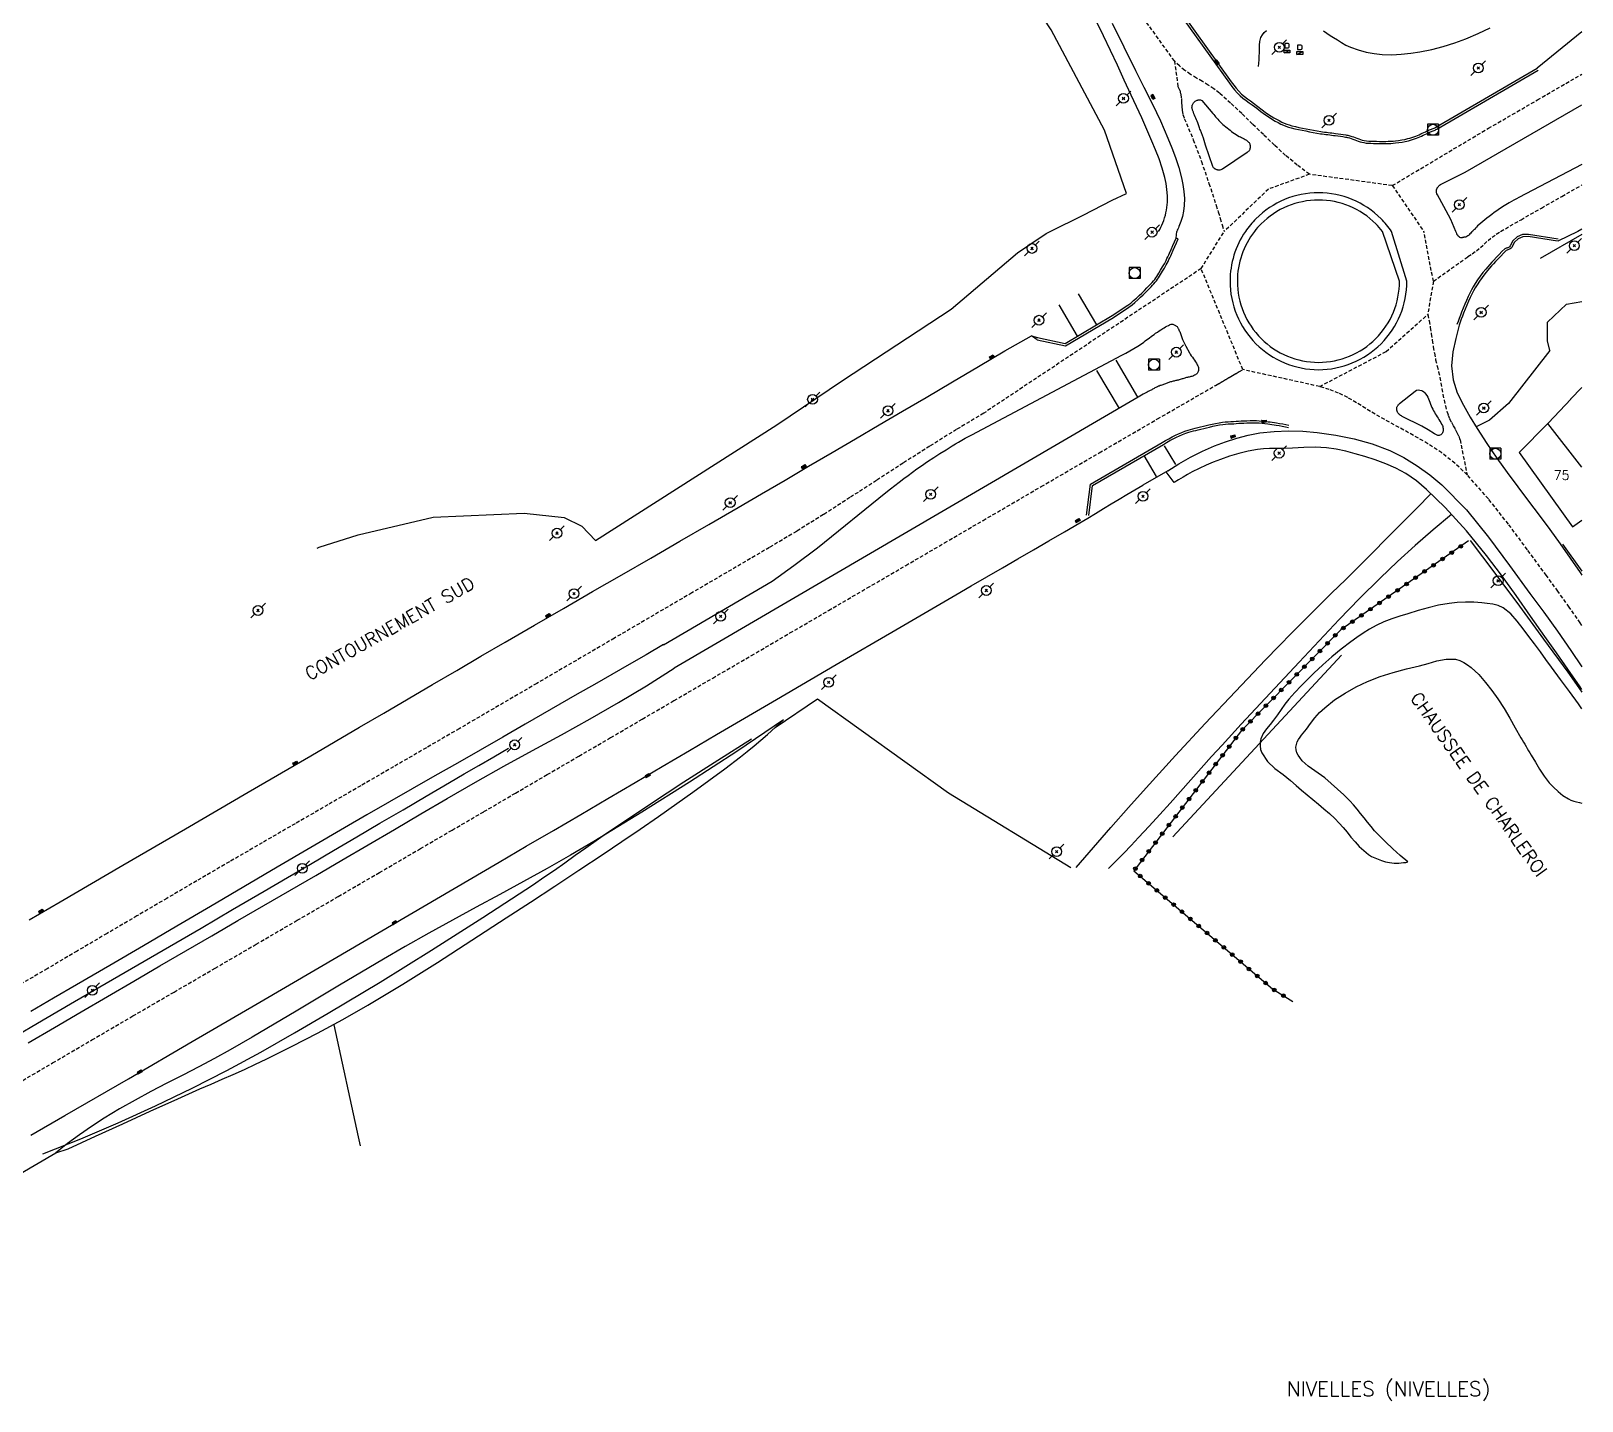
# Model space of a CAD drawing. Header units: millimetres. Extents: x 147000 to 148000, y 141000 to 142001.
# Drawn here: x 147788.3 to 148000, y 141011.4 to 141198.3 of the extents above; entities that cross this region are included whole.
import ezdxf
from ezdxf.enums import TextEntityAlignment as Align

# ---------------------------------------------------------------- set-up
doc = ezdxf.new("R2010")
doc.units = ezdxf.units.MM
doc.linetypes.add('DASHED', pattern=[0.75, 0.5, -0.25])
doc.layers.get('0').update_dxf_attribs({"linetype": 'CONTINUOUS'})
for name, color, linetype in [('W0001', 6, 'DASHED'), ('W0004', 5, 'CONTINUOUS'), ('W0008', 7, 'CONTINUOUS'), ('W0010', 4, 'CONTINUOUS'), ('W0014', 7, 'CONTINUOUS'), ('W0017', 7, 'CONTINUOUS'), ('W0020', 2, 'CONTINUOUS'), ('W0051', 7, 'CONTINUOUS'), ('W0071', 7, 'CONTINUOUS'), ('W0101', 7, 'CONTINUOUS'), ('W0104', 1, 'CONTINUOUS'), ('W0211', 2, 'CONTINUOUS'), ('W0214', 2, 'CONTINUOUS'), ('W0300', 7, 'CONTINUOUS'), ('W0323', 7, 'CONTINUOUS'), ('W0330', 7, 'CONTINUOUS'), ('W0401', 7, 'CONTINUOUS'), ('W0420', 7, 'CONTINUOUS'), ('W0438', 7, 'CONTINUOUS'), ('W0473', 7, 'CONTINUOUS'), ('W0980', 7, 'CONTINUOUS'), ('W0989', 7, 'CONTINUOUS'), ('W0991', 7, 'CONTINUOUS')]:
    doc.layers.add(name, color=color, linetype=linetype)
doc.styles.get("Standard").update_dxf_attribs({"font": 'romans.shx', "width": 0.85})

# ---------------------------------------------------------------- blocks, each defined once
blk = doc.blocks.new('T401')
for p, q in [((-0.3, 0.3), (0, 0.3)), ((-0.3, -0.25), (-0.3, 0.3)), ((-0.3, 0.15), (0, 0.15)), ((-0.3, 0), (0, 0)), ((0, 0.3), (0, -0.25)), ((-0.3, -0.15), (0, -0.15)), ((-0.3, -0.25), (-0.3, -0.3)), ((-0.3, -0.3), (0, -0.3)), ((0, -0.3), (0, -0.25))]:
    blk.add_line(p, q)
blk = doc.blocks.new('T473')
for p, q in [((-0.166667, 0.166667), (0.166667, -0.166667)), ((-0.166667, -0.166667), (0.166667, 0.166667)), ((0.500001, 0.500001), (1.000002, 1.000002)), ((-1.000002, -1.000002), (-0.500001, -0.500001))]:
    blk.add_line(p, q)
blk.add_ellipse((0, 0), major_axis=(0.471405, 0.471405), ratio=1, start_param=5.4977871438, end_param=11.780972451)
blk = doc.blocks.new('T420')
for p, q in [((0.75, 0.75), (-0.75, 0.75)), ((-0.75, 0.75), (-0.75, -0.75)), ((0.75, 0.75), (0.75, -0.75)), ((0.75, -0.75), (-0.75, -0.75))]:
    blk.add_line(p, q)
blk.add_ellipse((0, 0), major_axis=(-0.53, 0.53), ratio=1, start_param=3.926991, end_param=10.210176)
blk = doc.blocks.new('T438')
for p, q in [((-0.4, 0.2), (0.4, 0.2)), ((-0.4, -0.2), (-0.4, 0.2)), ((0.15, 1.1), (-0.3, 1.1)), ((-0.3, 1.1), (-0.3, 0.5)), ((-0.3, 0.5), (0.15, 0.5)), ((0.3, 0.65), (0.3, 0.95)), ((0.4, 0.2), (0.4, -0.2))]:
    blk.add_line(p, q)
at = {"flags": 128}
for points in [[(-0.4, -0.2), (0.4, 0.2)], [(0.4, -0.2), (-0.4, -0.2)]]:
    blk.add_lwpolyline(points, dxfattribs=at)
for centre, major_axis, start_param, end_param in [((0.15, 0.95), (0.106, -0.106), 0.785398, 2.356194), ((0.15, 0.65), (0.106, 0.106), 3.926991, 5.497787)]:
    blk.add_ellipse(centre, major_axis=major_axis, ratio=1, start_param=start_param, end_param=end_param)
blk = doc.blocks.new('t323o')
at = {"color": 0, "linetype": 'Continuous'}
for radius in [0.25, 0.15]:
    blk.add_circle((0, 0), radius, dxfattribs=at)

msp = doc.modelspace()

# ---------------------------------------------------------------- linework, layer by layer
at = {"layer": 'W0001'}
for points in [[(147944.38, 141194.26), (147926.79, 141218.58)], [(147944.38, 141194.26), (147944.86, 141190.79), (147945.1, 141190.27), (147945.24, 141189.72), (147945.32, 141189.16), (147945.35, 141188.61), (147945.38, 141188.06), (147945.43, 141187.51), (147945.53, 141186.96), (147945.72, 141186.43), (147946.95, 141183.52), (147948.06, 141180.55), (147949.09, 141177.56), (147950.07, 141174.56), (147950.36, 141173.67), (147950.63, 141172.78), (147950.9, 141171.89), (147951.17, 141171)], [(147962.79, 141178.8), (147961.14, 141180.05), (147959.55, 141181.38), (147958.02, 141182.78), (147956.52, 141184.21), (147955.04, 141185.65), (147953.56, 141187.09), (147952.05, 141188.5), (147950.51, 141189.87), (147949.77, 141190.45), (147948.99, 141190.98), (147948.19, 141191.47), (147947.38, 141191.94), (147946.58, 141192.44), (147945.79, 141192.98), (147945.05, 141193.58), (147944.38, 141194.26)], [(147974.11, 141177.26), (147987.23, 141185.08), (147993.92, 141188.95), (148000, 141192.47)], [(147962.79, 141178.8), (147957.21, 141176.78), (147951.17, 141171)], [(147974.11, 141177.26), (147962.79, 141178.8)], [(147974.11, 141177.26), (147978.41, 141171)], [(147988.89, 141171), (147991.68, 141172.6), (147994.47, 141174.2), (147997.26, 141175.79), (148000, 141177.35)], [(147948.02, 141165.93), (147951.17, 141171)], [(147979.72, 141164.2), (147978.41, 141171)], [(147979.72, 141164.2), (147984.44, 141167.57), (147985.03, 141167.95), (147985.59, 141168.37), (147986.14, 141168.82), (147986.66, 141169.28), (147987.19, 141169.75), (147987.73, 141170.2), (147988.3, 141170.62), (147988.89, 141171)], [(147948.02, 141165.93), (147918.34, 141146.19), (147914.63, 141143.98), (147910.97, 141141.7), (147907.33, 141139.38), (147903.71, 141137.03), (147900.09, 141134.69), (147896.46, 141132.36), (147892.79, 141130.08), (147889.09, 141127.87), (147878.51, 141121.69), (147867.93, 141115.5), (147857.34, 141109.32), (147846.76, 141103.15), (147842.28, 141100.55), (147837.8, 141097.95), (147833.32, 141095.36), (147828.84, 141092.77), (147824.36, 141090.18), (147819.88, 141087.59), (147815.4, 141084.99), (147810.93, 141082.39), (147806.85, 141080), (147802.77, 141077.6), (147798.69, 141075.21), (147794.61, 141072.81), (147790.53, 141070.4), (147786.45, 141068.01)], [(147953.71, 141152.15), (147948.02, 141165.93)], [(147979.72, 141164.2), (147978.94, 141159.67)], [(147964.2, 141149.84), (147973.27, 141154.6), (147978.94, 141159.67)], [(147978.94, 141159.67), (147979.13, 141158.8), (147979.29, 141157.91), (147979.43, 141157.03), (147979.56, 141156.15), (147979.7, 141155.26), (147979.85, 141154.38), (147980.02, 141153.5), (147980.24, 141152.63), (147980.43, 141151.86), (147980.59, 141151.09), (147980.74, 141150.32), (147980.88, 141149.54), (147981.02, 141148.77), (147981.18, 141147.99), (147981.35, 141147.22), (147981.56, 141146.46), (147981.73, 141145.95), (147981.94, 141145.45), (147982.18, 141144.97), (147982.44, 141144.49), (147982.7, 141144.02), (147982.94, 141143.55), (147983.17, 141143.06), (147983.36, 141142.56), (147984.32, 141137.79)], [(147785.89, 141054.4), (147791.26, 141057.54), (147796.62, 141060.68), (147802.22, 141063.95), (147807.83, 141067.21), (147813.43, 141070.47), (147819.04, 141073.74), (147824.64, 141077), (147830.25, 141080.26), (147835.86, 141083.52), (147841.46, 141086.79), (147845.79, 141089.31), (147850.12, 141091.83), (147854.44, 141094.36), (147858.77, 141096.89), (147863.1, 141099.41), (147867.43, 141101.94), (147871.75, 141104.46), (147876.08, 141106.99), (147881.35, 141110.06), (147886.63, 141113.13), (147891.9, 141116.21), (147897.17, 141119.28), (147902.44, 141122.35), (147907.71, 141125.42), (147912.99, 141128.5), (147918.26, 141131.57), (147926.19, 141136.19), (147934.12, 141140.8), (147942.06, 141145.41), (147950, 141150), (147950.46, 141150.27), (147950.93, 141150.54), (147951.39, 141150.81), (147951.85, 141151.08), (147952.31, 141151.35), (147952.78, 141151.62), (147953.24, 141151.89), (147953.71, 141152.15)], [(147964.2, 141149.84), (147953.71, 141152.15)], [(147984.32, 141137.79), (147982.66, 141139.36), (147980.86, 141140.77), (147978.96, 141142.03), (147977, 141143.18), (147975.04, 141144.26), (147973.07, 141145.33), (147971.12, 141146.44), (147969.22, 141147.63), (147968.03, 141148.33), (147966.79, 141148.93), (147965.51, 141149.43), (147964.2, 141149.84)], [(148000, 141117.24), (147999.77, 141117.58), (147998.25, 141119.75), (147996.71, 141121.91), (147995.14, 141124.05), (147992.55, 141127.57), (147989.95, 141131.08), (147987.23, 141134.51), (147984.32, 141137.79)]]:
    msp.add_lwpolyline(points, dxfattribs=at)
at = {"layer": 'W0004'}
for points in [[(147938.48, 141209.93), (147951.89, 141191.23), (147952.23, 141190.78), (147952.57, 141190.34), (147952.94, 141189.92), (147953.34, 141189.52), (147953.73, 141189.18), (147954.15, 141188.87), (147954.58, 141188.57), (147955, 141188.27), (147955.6, 141187.81), (147956.19, 141187.36), (147956.8, 141186.91), (147957.42, 141186.49), (147957.78, 141186.26), (147958.14, 141186.05), (147958.52, 141185.85), (147958.9, 141185.66), (147959.24, 141185.51), (147959.59, 141185.38), (147959.95, 141185.25), (147960.31, 141185.14), (147960.8, 141185.01), (147961.3, 141184.91), (147961.8, 141184.81), (147962.3, 141184.71), (147962.8, 141184.61), (147963.3, 141184.52), (147963.8, 141184.43), (147964.3, 141184.34), (147964.56, 141184.3), (147964.81, 141184.27), (147965.06, 141184.24), (147965.31, 141184.21), (147965.57, 141184.18), (147965.82, 141184.15), (147966.07, 141184.11), (147966.33, 141184.08), (147966.67, 141184.03), (147967.02, 141183.99), (147967.37, 141183.94), (147967.71, 141183.88), (147967.85, 141183.86), (147967.98, 141183.83), (147968.11, 141183.8), (147968.25, 141183.76), (147968.49, 141183.69), (147968.74, 141183.61), (147968.98, 141183.52), (147969.22, 141183.43), (147969.46, 141183.34), (147969.71, 141183.25), (147969.96, 141183.18), (147970.21, 141183.12), (147970.54, 141183.07), (147970.87, 141183.05), (147971.2, 141183.04), (147971.53, 141183.02), (147971.95, 141183.01), (147972.37, 141182.99), (147972.79, 141182.99), (147973.21, 141182.99), (147973.55, 141183), (147973.89, 141183.02), (147974.23, 141183.04), (147974.57, 141183.08), (147975.01, 141183.13), (147975.45, 141183.2), (147975.88, 141183.28), (147976.32, 141183.38), (147976.6, 141183.45), (147976.88, 141183.54), (147977.15, 141183.64), (147977.43, 141183.74), (147977.65, 141183.83), (147977.88, 141183.93), (147978.1, 141184.02), (147978.32, 141184.12), (147978.54, 141184.23), (147978.76, 141184.33), (147978.98, 141184.43), (147979.2, 141184.53), (147979.32, 141184.58), (147979.45, 141184.63), (147979.57, 141184.68), (147979.7, 141184.73), (147979.83, 141184.78), (147979.95, 141184.84), (147980.07, 141184.9), (147980.19, 141184.96), (147994.03, 141193)], [(147925.63, 141156.22), (147929.52, 141155.4), (147936.04, 141159.27), (147938.17, 141160.69), (147938.59, 141160.99), (147938.99, 141161.32), (147939.37, 141161.67), (147939.76, 141162.02), (147940.12, 141162.37), (147940.48, 141162.73), (147940.83, 141163.09), (147941.18, 141163.46), (147941.37, 141163.66), (147941.56, 141163.86), (147941.74, 141164.06), (147941.92, 141164.27), (147942.07, 141164.48), (147942.21, 141164.69), (147942.35, 141164.91), (147942.48, 141165.13), (147942.75, 141165.57), (147943.01, 141166.01), (147943.26, 141166.46), (147943.5, 141166.91), (147943.63, 141167.16), (147943.75, 141167.41), (147943.87, 141167.66), (147943.98, 141167.92), (147944.21, 141168.43), (147944.44, 141168.95), (147944.66, 141169.46), (147944.88, 141169.98)], [(147944.88, 141169.98), (147944.6, 141170.1)], [(147996.73, 141169.97), (147992.68, 141170.6), (147991.88, 141170.57), (147991.14, 141170.25), (147990.57, 141169.72), (147990.19, 141169.04), (147990.19, 141169.04), (147990.19, 141169.04), (147990.19, 141169.03), (147990.19, 141169.03), (147990.19, 141169.03), (147990.19, 141169.03), (147990.19, 141169.02), (147990.19, 141169.02), (147990.13, 141168.92), (147990.05, 141168.84), (147989.95, 141168.79), (147989.85, 141168.75), (147989.76, 141168.72), (147989.66, 141168.7), (147989.57, 141168.66), (147989.48, 141168.61), (147989.08, 141168.25), (147988.71, 141167.87), (147988.35, 141167.48), (147987.99, 141167.09), (147987.7, 141166.79), (147987.41, 141166.48), (147987.13, 141166.17), (147986.86, 141165.86), (147986.48, 141165.38), (147986.12, 141164.89), (147985.76, 141164.4), (147985.43, 141163.89), (147985.17, 141163.46), (147984.92, 141163.02), (147984.69, 141162.58), (147984.47, 141162.13), (147984.22, 141161.6), (147983.99, 141161.06), (147983.77, 141160.52), (147983.56, 141159.98), (147983.4, 141159.56), (147983.24, 141159.14), (147983.09, 141158.72), (147982.94, 141158.29)], [(147925.63, 141156.22), (147924.86, 141156.74)], [(147932.39, 141132.29), (147932.91, 141136.52), (147942.71, 141142.21), (147943.16, 141142.47), (147943.6, 141142.72), (147944.06, 141142.97), (147944.52, 141143.2), (147944.94, 141143.39), (147945.38, 141143.57), (147945.81, 141143.74), (147946.26, 141143.89), (147946.58, 141143.99), (147946.9, 141144.08), (147947.22, 141144.15), (147947.55, 141144.23), (147947.93, 141144.33), (147948.32, 141144.42), (147948.7, 141144.51), (147949.09, 141144.6), (147949.54, 141144.71), (147950, 141144.81), (147950.47, 141144.9), (147950.93, 141144.98), (147951.31, 141145.02), (147951.69, 141145.04), (147952.07, 141145.05), (147952.45, 141145.07), (147952.79, 141145.1), (147953.14, 141145.12), (147953.48, 141145.14), (147953.83, 141145.16), (147954.26, 141145.17), (147954.7, 141145.19), (147955.13, 141145.2), (147955.57, 141145.19), (147955.96, 141145.17), (147956.36, 141145.13), (147956.76, 141145.09), (147957.15, 141145.04), (147957.44, 141145.01), (147957.73, 141144.97), (147958.02, 141144.93), (147958.31, 141144.88), (147958.73, 141144.81), (147959.15, 141144.73), (147959.57, 141144.65), (147959.99, 141144.56)], [(147932.69, 141132.25), (147933.19, 141136.33), (147942.86, 141141.95), (147943.3, 141142.2), (147943.74, 141142.46), (147944.19, 141142.7), (147944.64, 141142.93), (147945.06, 141143.12), (147945.49, 141143.29), (147945.92, 141143.46), (147946.35, 141143.61), (147946.66, 141143.71), (147946.98, 141143.79), (147947.3, 141143.86), (147947.62, 141143.94), (147948, 141144.04), (147948.38, 141144.13), (147948.77, 141144.22), (147949.15, 141144.31), (147949.6, 141144.41), (147950.06, 141144.51), (147950.51, 141144.61), (147950.97, 141144.68), (147951.35, 141144.72), (147951.72, 141144.74), (147952.09, 141144.76), (147952.47, 141144.77), (147952.81, 141144.8), (147953.15, 141144.82), (147953.5, 141144.84), (147953.84, 141144.86), (147954.27, 141144.87), (147954.7, 141144.89), (147955.13, 141144.9), (147955.55, 141144.89), (147955.95, 141144.87), (147956.34, 141144.83), (147956.73, 141144.79), (147957.12, 141144.74), (147957.4, 141144.71), (147957.69, 141144.67), (147957.97, 141144.63), (147958.26, 141144.58), (147958.68, 141144.51), (147959.1, 141144.44), (147959.52, 141144.36), (147959.93, 141144.27)]]:
    msp.add_lwpolyline(points, dxfattribs=at)
at = {"layer": 'W0008'}
for points in [[(147938.73, 141210.1), (147952.14, 141191.41), (147952.46, 141190.97), (147952.8, 141190.54), (147953.16, 141190.13), (147953.54, 141189.74), (147953.93, 141189.4), (147954.35, 141189.1), (147954.77, 141188.81), (147955.18, 141188.51), (147955.78, 141188.06), (147956.36, 141187.6), (147956.96, 141187.16), (147957.58, 141186.74), (147957.93, 141186.52), (147958.29, 141186.31), (147958.65, 141186.12), (147959.03, 141185.93), (147959.36, 141185.79), (147959.7, 141185.66), (147960.04, 141185.54), (147960.39, 141185.43), (147960.88, 141185.3), (147961.37, 141185.2), (147961.86, 141185.1), (147962.36, 141185.01), (147962.85, 141184.91), (147963.35, 141184.81), (147963.85, 141184.72), (147964.35, 141184.64), (147964.6, 141184.6), (147964.85, 141184.57), (147965.11, 141184.53), (147965.36, 141184.5), (147965.61, 141184.47), (147965.86, 141184.44), (147966.11, 141184.41), (147966.37, 141184.38), (147966.72, 141184.33), (147967.07, 141184.29), (147967.42, 141184.24), (147967.76, 141184.18), (147967.91, 141184.15), (147968.05, 141184.12), (147968.19, 141184.09), (147968.33, 141184.05), (147968.57, 141183.98), (147968.81, 141183.9), (147969.05, 141183.81), (147969.29, 141183.72), (147969.53, 141183.63), (147969.77, 141183.55), (147970.02, 141183.47), (147970.27, 141183.42), (147970.59, 141183.37), (147970.91, 141183.34), (147971.23, 141183.33), (147971.54, 141183.32), (147971.96, 141183.31), (147972.37, 141183.29), (147972.79, 141183.29), (147973.21, 141183.29), (147973.54, 141183.3), (147973.87, 141183.32), (147974.21, 141183.34), (147974.54, 141183.38), (147974.97, 141183.43), (147975.4, 141183.49), (147975.82, 141183.57), (147976.24, 141183.67), (147976.52, 141183.74), (147976.79, 141183.83), (147977.06, 141183.92), (147977.32, 141184.02), (147977.54, 141184.11), (147977.77, 141184.2), (147977.99, 141184.3), (147978.2, 141184.4), (147978.42, 141184.5), (147978.64, 141184.6), (147978.86, 141184.71), (147979.08, 141184.8), (147979.2, 141184.85), (147979.32, 141184.9), (147979.44, 141184.95), (147979.57, 141185), (147979.69, 141185.05), (147979.81, 141185.1), (147979.93, 141185.16), (147980.04, 141185.22), (147993.88, 141193.26)], [(148000, 141198.25), (147993.89, 141193.26)], [(147982.78, 141171), (147982.08, 141172.63), (147981.16, 141174.42), (147980.26, 141175.98), (147980.18, 141176.15), (147980.14, 141176.34), (147980.14, 141176.53), (147980.16, 141176.71), (147980.18, 141176.77), (147980.2, 141176.83), (147980.22, 141176.88), (147980.25, 141176.94), (147980.29, 141176.99), (147980.32, 141177.03), (147980.36, 141177.08), (147980.4, 141177.13), (147980.48, 141177.22), (147980.57, 141177.31), (147980.68, 141177.4), (147980.79, 141177.46), (147984.05, 141179.1), (148000, 141188.28)], [(148000, 141180.15), (147991.37, 141175.63), (147991.05, 141175.45), (147990.72, 141175.27), (147990.4, 141175.08), (147990.08, 141174.9), (147989.85, 141174.77), (147989.61, 141174.64), (147989.38, 141174.51), (147989.15, 141174.38), (147988.95, 141174.24), (147988.76, 141174.11), (147988.57, 141173.96), (147988.37, 141173.82), (147988.03, 141173.57), (147987.69, 141173.32), (147987.35, 141173.06), (147987.02, 141172.8), (147986.74, 141172.58), (147986.46, 141172.36), (147986.19, 141172.14), (147985.92, 141171.91), (147985.76, 141171.76), (147985.61, 141171.6), (147985.46, 141171.45), (147985.31, 141171.29), (147985.24, 141171.22), (147985.17, 141171.15), (147985.1, 141171.07), (147985.04, 141171)], [(147925.7, 141156.51), (147929.47, 141155.71), (147935.88, 141159.52), (147938, 141160.93), (147938.41, 141161.23), (147938.8, 141161.56), (147939.18, 141161.89), (147939.55, 141162.24), (147939.92, 141162.58), (147940.27, 141162.94), (147940.62, 141163.3), (147940.97, 141163.67), (147941.15, 141163.86), (147941.33, 141164.05), (147941.51, 141164.25), (147941.68, 141164.46), (147941.83, 141164.66), (147941.97, 141164.86), (147942.1, 141165.07), (147942.23, 141165.29), (147942.49, 141165.72), (147942.75, 141166.16), (147943, 141166.6), (147943.24, 141167.05), (147943.36, 141167.29), (147943.48, 141167.54), (147943.6, 141167.79), (147943.71, 141168.04), (147943.94, 141168.55), (147944.17, 141169.07), (147944.39, 141169.58), (147944.6, 141170.1)], [(147944.6, 141170.1), (147944.69, 141171)], [(147976.1, 141164.21), (147974.01, 141171)], [(147985.04, 141171), (147984.93, 141170.89), (147984.82, 141170.77), (147984.71, 141170.66), (147984.6, 141170.56), (147984.5, 141170.47), (147984.4, 141170.39), (147984.3, 141170.32), (147984.18, 141170.26), (147984.13, 141170.24), (147984.08, 141170.22), (147984.03, 141170.22), (147983.98, 141170.21), (147983.93, 141170.2), (147983.88, 141170.2), (147983.82, 141170.19), (147983.77, 141170.19), (147983.74, 141170.18), (147983.7, 141170.16), (147983.67, 141170.15), (147983.64, 141170.14), (147983.6, 141170.13), (147983.56, 141170.12), (147983.52, 141170.12), (147983.48, 141170.12), (147983.34, 141170.18), (147983.22, 141170.27), (147983.12, 141170.37), (147983.04, 141170.48), (147982.98, 141170.56), (147982.94, 141170.64), (147982.9, 141170.72), (147982.86, 141170.81), (147982.78, 141171)], [(147985.04, 141171), (147984.93, 141170.89), (147984.82, 141170.77), (147984.71, 141170.66), (147984.6, 141170.56), (147984.5, 141170.47), (147984.4, 141170.39), (147984.3, 141170.32), (147984.18, 141170.26), (147984.13, 141170.24), (147984.08, 141170.22), (147984.03, 141170.22), (147983.98, 141170.21), (147983.93, 141170.2), (147983.88, 141170.2), (147983.82, 141170.19), (147983.77, 141170.19), (147983.74, 141170.18), (147983.7, 141170.16), (147983.67, 141170.15), (147983.64, 141170.14), (147983.6, 141170.13), (147983.56, 141170.12), (147983.52, 141170.12), (147983.48, 141170.12), (147983.34, 141170.18), (147983.22, 141170.27), (147983.12, 141170.37), (147983.04, 141170.48), (147982.98, 141170.56), (147982.94, 141170.64), (147982.9, 141170.72), (147982.86, 141170.81), (147982.78, 141171)], [(147996.68, 141169.68), (147992.64, 141170.3), (147991.93, 141170.28), (147991.29, 141169.99), (147990.8, 141169.52), (147990.47, 141168.93), (147990.47, 141168.93), (147990.47, 141168.93), (147990.47, 141168.93), (147990.47, 141168.93), (147990.47, 141168.92), (147990.47, 141168.92), (147990.47, 141168.92), (147990.47, 141168.92), (147990.41, 141168.8), (147990.32, 141168.7), (147990.21, 141168.63), (147990.1, 141168.57), (147989.99, 141168.53), (147989.88, 141168.49), (147989.77, 141168.44), (147989.67, 141168.38), (147989.28, 141168.03), (147988.92, 141167.65), (147988.56, 141167.27), (147988.21, 141166.88), (147987.92, 141166.59), (147987.64, 141166.29), (147987.36, 141165.98), (147987.09, 141165.67), (147986.72, 141165.2), (147986.36, 141164.72), (147986.01, 141164.23), (147985.68, 141163.73), (147985.43, 141163.31), (147985.18, 141162.88), (147984.96, 141162.44), (147984.74, 141162), (147984.49, 141161.48), (147984.27, 141160.94), (147984.05, 141160.41), (147983.84, 141159.87), (147983.68, 141159.46), (147983.52, 141159.04), (147983.37, 141158.62), (147983.23, 141158.2)], [(147999.44, 141171), (147996.69, 141169.67)], [(148000, 141171.32), (147999.44, 141171)], [(147874.64, 141114.61), (147889.49, 141123.27), (147892.44, 141125.41), (147895.65, 141127.81), (147905, 141135.4), (147905.6, 141135.88), (147906.2, 141136.35), (147906.82, 141136.81), (147907.43, 141137.27), (147908.03, 141137.71), (147908.63, 141138.16), (147909.23, 141138.6), (147909.84, 141139.03), (147910.68, 141139.59), (147911.52, 141140.14), (147912.37, 141140.68), (147913.22, 141141.21), (147913.64, 141141.48), (147914.06, 141141.75), (147914.49, 141142.01), (147914.92, 141142.26), (147915.37, 141142.52), (147915.83, 141142.78), (147916.28, 141143.03), (147916.74, 141143.27), (147937.18, 141154.11), (147937.74, 141154.4), (147938.3, 141154.7), (147938.85, 141155.02), (147939.39, 141155.35), (147939.6, 141155.48), (147939.8, 141155.62), (147940, 141155.76), (147940.19, 141155.91), (147940.39, 141156.06), (147940.58, 141156.2), (147940.78, 141156.35), (147940.97, 141156.49), (147941.18, 141156.65), (147941.39, 141156.8), (147941.6, 141156.95), (147941.81, 141157.1), (147942.05, 141157.27), (147942.29, 141157.43), (147942.53, 141157.59), (147942.77, 141157.75), (147942.97, 141157.87), (147943.16, 141157.98), (147943.36, 141158.09), (147943.57, 141158.18), (147943.69, 141158.24), (147943.81, 141158.3), (147943.94, 141158.34), (147944.07, 141158.35), (147944.17, 141158.34), (147944.26, 141158.3), (147944.34, 141158.25), (147944.42, 141158.21), (147944.5, 141158.17), (147944.58, 141158.13), (147944.66, 141158.08), (147944.73, 141158.02), (147944.79, 141157.95), (147944.83, 141157.87), (147944.87, 141157.78), (147944.91, 141157.7), (147944.98, 141157.58), (147945.04, 141157.46), (147945.09, 141157.34), (147945.14, 141157.21), (147945.48, 141156.27), (147945.94, 141155.37), (147946.42, 141154.46), (147946.54, 141154.24), (147946.67, 141154.03), (147946.82, 141153.83), (147946.96, 141153.63), (147947.11, 141153.42), (147947.25, 141153.22), (147947.38, 141153.01), (147947.5, 141152.79), (147947.56, 141152.67), (147947.6, 141152.56), (147947.64, 141152.44), (147947.66, 141152.32), (147947.67, 141152.18), (147947.65, 141152.04), (147947.62, 141151.91), (147947.57, 141151.78), (147947.53, 141151.7), (147947.48, 141151.63), (147947.41, 141151.57), (147947.35, 141151.51), (147947.24, 141151.43), (147947.12, 141151.37), (147946.99, 141151.32), (147946.87, 141151.27), (147946.75, 141151.23), (147946.63, 141151.19), (147946.51, 141151.16), (147946.39, 141151.14), (147946.26, 141151.11), (147946.14, 141151.09), (147946.02, 141151.06), (147945.9, 141151.03), (147945.78, 141150.99), (147945.65, 141150.95), (147945.53, 141150.91), (147945.41, 141150.87), (147945.29, 141150.83), (147945.17, 141150.79), (147945.04, 141150.76), (147944.92, 141150.72), (147944.8, 141150.69), (147944.68, 141150.66), (147944.56, 141150.64), (147944.44, 141150.61), (147944.32, 141150.59), (147944.2, 141150.56), (147944.08, 141150.54), (147943.96, 141150.5), (147943.84, 141150.46), (147943.72, 141150.42), (147943.6, 141150.38), (147943.49, 141150.33), (147943.37, 141150.29), (147943.26, 141150.24), (147943.14, 141150.2), (147943.02, 141150.15), (147942.9, 141150.11), (147942.78, 141150.07), (147942.66, 141150.03), (147942.54, 141150), (147942.42, 141149.96), (147942.3, 141149.91), (147942.18, 141149.87), (147942.06, 141149.82), (147941.94, 141149.77), (147941.83, 141149.71), (147941.72, 141149.65), (147941.61, 141149.59), (147941.51, 141149.53), (147941.4, 141149.47), (147941.29, 141149.41), (147941.18, 141149.35), (147941.08, 141149.3), (147940.98, 141149.25), (147940.87, 141149.2), (147940.77, 141149.15), (147940.67, 141149.09), (147940.57, 141149.04), (147940.47, 141148.99), (147940.37, 141148.94), (147940.13, 141148.8), (147939.89, 141148.67), (147939.66, 141148.53), (147939.42, 141148.39), (147876.09, 141111.42)], [(147983.23, 141158.2), (147982.76, 141156.41), (147982.37, 141154.56), (147982.2, 141152.66), (147982.41, 141150.74), (147982.98, 141148.96), (147983.81, 141147.28), (147984.75, 141145.68), (147985.71, 141144.12), (147987.01, 141142.07), (147988.37, 141140.06), (147989.78, 141138.09), (147991.23, 141136.14), (147992.7, 141134.21), (147994.16, 141132.28), (147995.61, 141130.34), (147997.02, 141128.37), (147998.39, 141126.41), (147999.75, 141124.45), (148000, 141124.09)], [(147788.05, 141077.05), (147792.31, 141079.52), (147800.86, 141084.51), (147809.42, 141089.49), (147817.97, 141094.48), (147826.52, 141099.46), (147829.84, 141101.4), (147833.15, 141103.34), (147836.47, 141105.28), (147839.78, 141107.22), (147843.09, 141109.16), (147846.41, 141111.1), (147849.73, 141113.03), (147853.05, 141114.97), (147857.01, 141117.27), (147860.98, 141119.56), (147864.95, 141121.86), (147868.93, 141124.15), (147872.9, 141126.44), (147876.87, 141128.73), (147880.84, 141131.03), (147884.81, 141133.33), (147888.02, 141135.21), (147891.23, 141137.08), (147894.44, 141138.96), (147897.65, 141140.84), (147900.86, 141142.72), (147904.07, 141144.6), (147907.28, 141146.48), (147910.49, 141148.36), (147914.07, 141150.47), (147917.65, 141152.59), (147921.24, 141154.69), (147924.86, 141156.74)], [(147924.86, 141156.74), (147925.7, 141156.51)], [(147943.47, 141138.34), (147940.06, 141136.38)], [(147788.31, 141047.68), (147792.92, 141050.35), (147801.61, 141055.39), (147810.3, 141060.45), (147818.98, 141065.51), (147827.66, 141070.58), (147833.79, 141074.16), (147839.93, 141077.74), (147846.07, 141081.33), (147852.2, 141084.92), (147855.91, 141087.1), (147859.62, 141089.28), (147863.34, 141091.46), (147867.05, 141093.64), (147870.76, 141095.82), (147874.47, 141098), (147878.18, 141100.18), (147881.89, 141102.36), (147890.05, 141107.12), (147898.21, 141111.89), (147906.37, 141116.64), (147914.54, 141121.4), (147916.65, 141122.63), (147918.77, 141123.86), (147920.89, 141125.08), (147923.01, 141126.31), (147925.13, 141127.54), (147927.24, 141128.77), (147929.36, 141130), (147931.47, 141131.24), (147932.54, 141131.88), (147933.61, 141132.53), (147934.68, 141133.18), (147935.75, 141133.83), (147936.83, 141134.47), (147937.9, 141135.12), (147938.98, 141135.75), (147940.06, 141136.38)], [(147874.65, 141114.62), (147872.29, 141113.25), (147869.94, 141111.89), (147867.58, 141110.54), (147865.22, 141109.19), (147862.86, 141107.84), (147860.49, 141106.49), (147858.13, 141105.13), (147855.78, 141103.78), (147852.69, 141102), (147849.61, 141100.23), (147846.52, 141098.46), (147843.43, 141096.7), (147840.34, 141094.93), (147837.25, 141093.16), (147834.16, 141091.39), (147831.08, 141089.6), (147826.5, 141086.94), (147821.93, 141084.27), (147817.36, 141081.59), (147812.79, 141078.9), (147808.22, 141076.21), (147803.65, 141073.53), (147799.08, 141070.85), (147794.5, 141068.18), (147791.4, 141066.38), (147788.29, 141064.58)], [(147787.94, 141060.28), (147791.54, 141062.39), (147795.14, 141064.51), (147798.74, 141066.61), (147802.34, 141068.72), (147805.88, 141070.78), (147809.43, 141072.84), (147812.98, 141074.9), (147816.53, 141076.96), (147820.08, 141079.02), (147823.63, 141081.08), (147827.17, 141083.14), (147830.72, 141085.2), (147834.32, 141087.3), (147837.92, 141089.4), (147841.52, 141091.51), (147845.11, 141093.63), (147848.96, 141095.87), (147852.86, 141098.05), (147856.78, 141100.19), (147860.7, 141102.33), (147864.61, 141104.49), (147868.49, 141106.71), (147872.32, 141109.01), (147876.08, 141111.42)]]:
    msp.add_lwpolyline(points, dxfattribs=at)
for points in [[(147950.92, 141179.51), (147950.82, 141179.46), (147950.71, 141179.41), (147950.59, 141179.38), (147950.48, 141179.37), (147950.4, 141179.37), (147950.32, 141179.37), (147950.24, 141179.39), (147950.16, 141179.41), (147950.08, 141179.44), (147950.01, 141179.48), (147949.93, 141179.52), (147949.86, 141179.57), (147949.79, 141179.63), (147949.72, 141179.7), (147949.66, 141179.78), (147949.62, 141179.86), (147948.61, 141182.76), (147948.35, 141183.72), (147948.31, 141183.85), (147948.26, 141183.97), (147948.22, 141184.09), (147948.17, 141184.22), (147948.11, 141184.34), (147948.06, 141184.46), (147948.01, 141184.58), (147947.96, 141184.7), (147947.91, 141184.84), (147947.86, 141184.98), (147947.81, 141185.12), (147947.76, 141185.26), (147947.72, 141185.41), (147947.67, 141185.55), (147947.61, 141185.69), (147947.56, 141185.83), (147947.48, 141186.03), (147947.39, 141186.24), (147947.31, 141186.44), (147947.22, 141186.64), (147947.13, 141186.85), (147947.04, 141187.05), (147946.96, 141187.26), (147946.89, 141187.47), (147946.86, 141187.55), (147946.83, 141187.64), (147946.8, 141187.73), (147946.79, 141187.82), (147946.78, 141187.87), (147946.77, 141187.92), (147946.77, 141187.98), (147946.78, 141188.03), (147946.78, 141188.06), (147946.78, 141188.1), (147946.79, 141188.13), (147946.8, 141188.16), (147946.8, 141188.2), (147946.81, 141188.23), (147946.82, 141188.26), (147946.84, 141188.29), (147946.88, 141188.39), (147946.93, 141188.48), (147947, 141188.57), (147947.07, 141188.65), (147947.14, 141188.72), (147947.22, 141188.78), (147947.3, 141188.83), (147947.39, 141188.88), (147947.47, 141188.91), (147947.55, 141188.93), (147947.63, 141188.95), (147947.72, 141188.96), (147947.81, 141188.96), (147947.91, 141188.95), (147948.01, 141188.93), (147948.1, 141188.86), (147949.63, 141187.09), (147949.75, 141186.94), (147949.88, 141186.8), (147950, 141186.66), (147950.13, 141186.51), (147950.29, 141186.33), (147950.45, 141186.14), (147950.62, 141185.96), (147950.79, 141185.78), (147950.98, 141185.61), (147951.18, 141185.45), (147951.38, 141185.29), (147951.58, 141185.13), (147951.78, 141184.97), (147951.97, 141184.81), (147952.16, 141184.66), (147952.36, 141184.51), (147952.57, 141184.37), (147952.79, 141184.24), (147953, 141184.11), (147953.22, 141183.98), (147953.38, 141183.89), (147953.55, 141183.81), (147953.71, 141183.72), (147953.88, 141183.64), (147954.05, 141183.55), (147954.21, 141183.45), (147954.36, 141183.34), (147954.5, 141183.2), (147954.56, 141183.13), (147954.61, 141183.05), (147954.65, 141182.96), (147954.67, 141182.87), (147954.7, 141182.75), (147954.71, 141182.63), (147954.71, 141182.51), (147954.7, 141182.4), (147954.68, 141182.29), (147954.66, 141182.19), (147954.62, 141182.1), (147954.57, 141182.01), (147954.51, 141181.94), (147954.43, 141181.89), (147954.36, 141181.84), (147954.29, 141181.79)], [(147975.46, 141145.77), (147975.35, 141145.83), (147975.23, 141145.89), (147975.12, 141145.97), (147975.02, 141146.05), (147974.94, 141146.14), (147974.87, 141146.24), (147974.82, 141146.35), (147974.78, 141146.46), (147974.74, 141146.6), (147974.72, 141146.74), (147974.73, 141146.89), (147974.75, 141147.03), (147974.78, 141147.1), (147974.81, 141147.17), (147974.85, 141147.23), (147974.89, 141147.3), (147974.93, 141147.35), (147974.98, 141147.41), (147975.04, 141147.46), (147975.09, 141147.51), (147977.23, 141149.22), (147977.43, 141149.33), (147977.65, 141149.37), (147977.87, 141149.35), (147978.08, 141149.31), (147978.25, 141149.23), (147978.41, 141149.12), (147978.54, 141148.98), (147978.66, 141148.84), (147978.81, 141148.62), (147978.94, 141148.4), (147979.05, 141148.17), (147979.14, 141147.93), (147979.23, 141147.69), (147979.32, 141147.45), (147979.41, 141147.22), (147979.52, 141146.98), (147979.63, 141146.76), (147979.74, 141146.54), (147979.85, 141146.33), (147979.97, 141146.11), (147980.09, 141145.91), (147980.22, 141145.71), (147980.35, 141145.52), (147980.48, 141145.33), (147980.61, 141145.13), (147980.73, 141144.93), (147980.84, 141144.72), (147980.94, 141144.51), (147980.99, 141144.37), (147981.02, 141144.24), (147981.05, 141144.1), (147981.05, 141143.96), (147981.05, 141143.86), (147981.05, 141143.75), (147981.02, 141143.64), (147980.98, 141143.54), (147980.92, 141143.44), (147980.83, 141143.34), (147980.73, 141143.26), (147980.62, 141143.21), (147980.53, 141143.18), (147980.43, 141143.17), (147980.34, 141143.18), (147980.25, 141143.2), (147980.15, 141143.24), (147980.05, 141143.29), (147979.96, 141143.35), (147979.87, 141143.4), (147979.02, 141143.94), (147978.13, 141144.45)]]:
    msp.add_lwpolyline(points, close=True, dxfattribs=at)
for points in [[(147974.01, 141171, 0.046176), (147972.57, 141172.74, 0.198912), (147964.03, 141176.28, 0.198726), (147955.5, 141172.74, 0.04691), (147954.06, 141171)], [(147954.06, 141171, 0.1505), (147951.96, 141164.21, 0.198912), (147955.5, 141155.68, 0.198912), (147964.03, 141152.14, 0.198668), (147972.57, 141155.68, 0.198912), (147976.1, 141164.21)]]:
    msp.add_lwpolyline(points, format="xyb", dxfattribs=at)
at = {"layer": 'W0010'}
for points in [[(148000, 141170.6), (147994.28, 141167.32)], [(147984.74, 141128.81), (147988.11, 141124.35), (147991.45, 141119.87), (147994.76, 141115.37), (147998.05, 141110.85), (148000, 141108.13)], [(147997.36, 141128.32), (148000, 141124.65)], [(147785.64, 141060.89), (147789.95, 141063.4), (147794.27, 141065.91), (147798.58, 141068.42), (147802.89, 141070.93), (147807.2, 141073.44), (147811.52, 141075.95), (147815.83, 141078.46), (147820.14, 141080.98), (147823.3, 141082.83), (147826.46, 141084.68), (147829.62, 141086.53), (147832.78, 141088.39), (147835.94, 141090.24), (147839.1, 141092.1), (147842.26, 141093.95), (147845.42, 141095.8), (147847.43, 141096.97), (147849.45, 141098.14), (147851.46, 141099.32), (147853.48, 141100.49)]]:
    msp.add_lwpolyline(points, dxfattribs=at)
at = {"layer": 'W0014'}
for points in [[(147972.78, 141171, 0.030848), (147971.86, 141172.04, 0.198912), (147964.03, 141175.28, 0.198633), (147956.21, 141172.04, 0.031581), (147955.29, 141171)], [(147955.29, 141171, 0.16616), (147952.96, 141164.21, 0.198912), (147956.21, 141156.38, 0.198912), (147964.03, 141153.14, 0.198712), (147971.86, 141156.38, 0.198912), (147975.1, 141164.21)]]:
    msp.add_lwpolyline(points, format="xyb", dxfattribs=at)
msp.add_lwpolyline([(147975.1, 141164.21), (147972.78, 141171)], dxfattribs=at)
at = {"layer": 'W0017'}
for points in [[(147995.61, 141154.76), (147995.3, 141156.07), (147995.29, 141158.6), (147997.89, 141161.09), (148000, 141161.43)], [(147995.61, 141154.76), (147989.99, 141147.54), (147987.38, 141145.25), (147985.58, 141144.32)]]:
    msp.add_lwpolyline(points, dxfattribs=at)
at = {"layer": 'W0020'}
for points in [[(147931.25, 141162.51), (147933.74, 141158.24)], [(147931.13, 141156.7), (147928.64, 141161.01)], [(147939.4, 141148.38), (147936.44, 141153.44)], [(147933.72, 141152.02), (147936.81, 141146.86)], [(147940.2, 141140.42), (147941.88, 141137.57)], [(147944.55, 141139.18), (147943, 141141.77)]]:
    msp.add_lwpolyline(points, dxfattribs=at)
at = {"layer": 'W0051'}
for points in [[(147942.19, 141171), (147942.36, 141171.28), (147942.52, 141171.57), (147942.67, 141171.86), (147942.8, 141172.17), (147942.93, 141172.51), (147943.04, 141172.86), (147943.14, 141173.21), (147943.22, 141173.56), (147943.3, 141173.92), (147943.35, 141174.28), (147943.39, 141174.65), (147943.42, 141175.01), (147943.43, 141175.86), (147943.36, 141176.71), (147943.23, 141177.55), (147943.07, 141178.38), (147942.72, 141179.65), (147942.28, 141180.89), (147941.79, 141182.12), (147941.29, 141183.33), (147940.62, 141184.92), (147939.91, 141186.49), (147939.19, 141188.06), (147938.46, 141189.62), (147937.53, 141191.65), (147936.6, 141193.68), (147935.66, 141195.7), (147934.68, 141197.7), (147933.72, 141199.64)], [(147935.86, 141199.44), (147937.47, 141196.2), (147939.08, 141192.95), (147940.22, 141190.67), (147941.37, 141188.39), (147942.48, 141186.08), (147943.49, 141183.73), (147944.02, 141182.41), (147944.52, 141181.08), (147944.96, 141179.72), (147945.32, 141178.34), (147945.51, 141177.4), (147945.66, 141176.45), (147945.74, 141175.49), (147945.72, 141174.52), (147945.63, 141173.78), (147945.47, 141173.06), (147945.26, 141172.35), (147944.99, 141171.66), (147944.92, 141171.49), (147944.84, 141171.33), (147944.77, 141171.16), (147944.69, 141171)], [(147943.46, 141138.33), (147944.99, 141139.31), (147946.57, 141140.2), (147948.19, 141141.01), (147949.86, 141141.73), (147951.36, 141142.3), (147952.89, 141142.8), (147954.44, 141143.21), (147956.03, 141143.5), (147957.98, 141143.71), (147959.95, 141143.79), (147961.91, 141143.74), (147963.87, 141143.57), (147966.4, 141143.21), (147968.91, 141142.7), (147971.38, 141142.01), (147973.78, 141141.1), (147975.69, 141140.15), (147977.51, 141139.04), (147979.24, 141137.8), (147980.87, 141136.42), (147984.23, 141133.01), (147987.26, 141129.29), (147990.09, 141125.44), (147992.9, 141121.62), (147994.8, 141119.05), (147996.66, 141116.44), (147998.49, 141113.82), (148000, 141111.6)], [(148000, 141108.49), (147999.64, 141109.02), (147998.07, 141111.26), (147996.5, 141113.5), (147994.93, 141115.73), (147992.97, 141118.52), (147991.02, 141121.32), (147989.03, 141124.08), (147986.96, 141126.8), (147985.61, 141128.48), (147984.23, 141130.14), (147982.8, 141131.76), (147981.31, 141133.33), (147980.06, 141134.58), (147978.77, 141135.81), (147977.42, 141136.97), (147975.95, 141137.99), (147974.61, 141138.71), (147973.21, 141139.31), (147971.78, 141139.82), (147970.34, 141140.28), (147969.06, 141140.67), (147967.77, 141141), (147966.45, 141141.28), (147965.13, 141141.47), (147963.58, 141141.56), (147962.03, 141141.53), (147960.49, 141141.45), (147958.95, 141141.38), (147958.14, 141141.37), (147957.33, 141141.37), (147956.52, 141141.34), (147955.71, 141141.25), (147954.42, 141141.01), (147953.15, 141140.69), (147951.9, 141140.32), (147950.66, 141139.89), (147949.67, 141139.52), (147948.7, 141139.1), (147947.75, 141138.65), (147946.81, 141138.18), (147946.18, 141137.85), (147945.55, 141137.49), (147944.94, 141137.12), (147944.34, 141136.74)], [(147944.34, 141136.74), (147943.23, 141138.21)]]:
    msp.add_lwpolyline(points, dxfattribs=at)
at = {"layer": 'W0071'}
for points in [[(147955.87, 141193.51), (147955.89, 141193.97), (147955.92, 141194.44), (147955.95, 141194.9), (147955.99, 141195.37), (147956, 141195.88), (147956, 141196.4), (147956.04, 141196.94), (147956.19, 141197.45), (147956.39, 141197.81), (147956.64, 141198.13), (147956.94, 141198.41)], [(147964.74, 141198.37), (147965.18, 141198.06), (147965.62, 141197.76), (147966.07, 141197.48), (147966.64, 141197.13), (147967.2, 141196.77), (147967.78, 141196.42), (147968.39, 141196.14), (147969.45, 141195.77), (147970.54, 141195.48), (147971.64, 141195.27), (147972.75, 141195.14), (147974.05, 141195.11), (147975.34, 141195.18), (147976.62, 141195.32), (147977.89, 141195.53), (147979.49, 141195.84), (147981.07, 141196.24), (147982.63, 141196.72), (147984.16, 141197.28), (147985.84, 141198), (147987.48, 141198.8)], [(147930.98, 141084.19), (147933.33, 141086.94), (147935.7, 141089.67), (147938.1, 141092.38), (147940.51, 141095.07), (147944.53, 141099.49), (147948.59, 141103.88), (147952.69, 141108.23), (147956.82, 141112.55), (147958.61, 141114.4), (147960.42, 141116.23), (147962.23, 141118.05), (147964.06, 141119.86), (147965.88, 141121.67), (147967.71, 141123.48), (147969.53, 141125.29), (147971.35, 141127.11), (147973.37, 141129.14), (147975.39, 141131.18), (147977.41, 141133.21), (147979.43, 141135.25)], [(147982.17, 141132.4), (147979.68, 141130.3), (147977.23, 141128.15), (147974.82, 141125.95), (147972.45, 141123.71), (147969.62, 141120.9), (147966.85, 141118.03), (147964.12, 141115.13), (147961.39, 141112.23), (147958.74, 141109.42), (147956.11, 141106.59), (147953.49, 141103.76), (147950.88, 141100.92), (147949.45, 141099.34), (147948.03, 141097.76), (147946.61, 141096.18), (147945.2, 141094.59), (147943.79, 141093), (147942.37, 141091.42), (147940.94, 141089.85), (147939.49, 141088.29), (147938.48, 141087.22), (147937.45, 141086.16), (147936.42, 141085.11), (147935.37, 141084.08)]]:
    msp.add_lwpolyline(points, dxfattribs=at)
at = {"layer": 'W0101'}
for points in [[(147995.36, 141144.78), (147991.42, 141140.82)], [(148000, 141138.84), (147995.36, 141144.78)], [(147991.42, 141140.82), (147998.72, 141130.69)], [(147998.72, 141130.69), (148000, 141131.6)]]:
    msp.add_lwpolyline(points, dxfattribs=at)
at = {"layer": 'W0104'}
msp.add_lwpolyline([(148000, 141149.7), (147998.45, 141148.11), (147998.46, 141148.11), (147995.45, 141144.88), (147995.36, 141144.78)], dxfattribs=at)
at = {"layer": 'W0211'}
for points in [[(148000, 141105.85), (147999.51, 141106.54), (147998.3, 141108.21), (147997.08, 141109.87), (147995.85, 141111.53), (147995.08, 141112.59), (147994.32, 141113.66), (147993.54, 141114.71), (147992.73, 141115.75), (147991.95, 141116.77), (147991.17, 141117.83), (147990.29, 141118.84), (147989.24, 141119.65), (147988.55, 141119.96), (147987.82, 141120.15), (147987.08, 141120.25), (147986.35, 141120.33), (147985.22, 141120.41), (147984.1, 141120.42), (147982.97, 141120.36), (147981.85, 141120.24), (147980.42, 141120), (147979.01, 141119.66), (147977.62, 141119.26), (147976.24, 141118.84), (147975.14, 141118.49), (147974.05, 141118.12), (147972.97, 141117.71), (147971.92, 141117.23), (147971.01, 141116.73), (147970.14, 141116.19), (147969.29, 141115.6), (147968.46, 141115), (147967.15, 141113.99), (147965.87, 141112.94), (147964.62, 141111.85), (147963.4, 141110.73), (147962.52, 141109.88), (147961.65, 141109), (147960.81, 141108.1), (147960.01, 141107.17), (147959.45, 141106.48), (147958.93, 141105.76), (147958.42, 141105.03), (147957.91, 141104.3), (147957.44, 141103.71), (147956.94, 141103.13), (147956.49, 141102.48), (147956.18, 141101.76), (147956.08, 141101.29), (147956.07, 141100.81), (147956.13, 141100.32), (147956.29, 141099.86), (147957.06, 141098.69), (147958.1, 141097.72), (147959.2, 141096.89), (147960.23, 141096.06), (147960.97, 141095.4), (147961.73, 141094.75), (147962.49, 141094.12), (147963.26, 141093.49), (147964.02, 141092.85), (147964.78, 141092.21), (147965.53, 141091.56), (147966.26, 141090.88), (147966.85, 141090.28), (147967.4, 141089.65), (147967.94, 141089.01), (147968.47, 141088.36), (147969.02, 141087.71), (147969.6, 141087.09), (147970.22, 141086.51), (147970.88, 141085.98), (147971.29, 141085.72), (147971.73, 141085.52), (147972.18, 141085.34), (147972.63, 141085.18), (147972.9, 141085.08), (147973.18, 141085), (147973.46, 141084.92), (147973.75, 141084.87), (147974.06, 141084.83), (147974.38, 141084.82), (147974.69, 141084.81), (147975.01, 141084.82), (147975.32, 141084.84), (147975.63, 141084.87), (147975.94, 141084.91), (147976.25, 141084.97)], [(147793.38, 141045.83), (147797.11, 141047.54), (147800.85, 141049.25), (147804.59, 141050.95), (147808.33, 141052.64), (147809.85, 141053.32), (147811.36, 141053.99), (147812.88, 141054.65), (147814.4, 141055.31), (147815.92, 141055.98), (147817.43, 141056.66), (147818.94, 141057.36), (147820.43, 141058.07), (147823.94, 141059.82), (147827.43, 141061.62), (147830.88, 141063.48), (147834.29, 141065.41), (147839.08, 141068.28), (147843.8, 141071.26), (147848.48, 141074.3), (147853.16, 141077.33), (147856.48, 141079.49), (147859.8, 141081.66), (147863.1, 141083.85), (147866.4, 141086.05), (147868.93, 141087.75), (147871.46, 141089.46), (147873.97, 141091.19), (147876.47, 141092.94), (147878.66, 141094.49), (147880.84, 141096.07), (147883.01, 141097.66), (147885.14, 141099.3), (147886.08, 141100.05), (147887, 141100.82), (147887.91, 141101.59), (147888.82, 141102.38), (147889.38, 141102.87), (147889.94, 141103.36), (147890.49, 141103.86), (147891.04, 141104.36)]]:
    msp.add_lwpolyline(points, dxfattribs=at)
at = {"layer": 'W0214'}
for points in [[(147976.25, 141084.97), (147975.2, 141085.84), (147974.17, 141086.75), (147973.18, 141087.69), (147972.21, 141088.66), (147971.7, 141089.22), (147971.21, 141089.79), (147970.73, 141090.38), (147970.26, 141090.98), (147969.79, 141091.58), (147969.31, 141092.17), (147968.82, 141092.74), (147968.31, 141093.3), (147967.48, 141094.12), (147966.63, 141094.91), (147965.75, 141095.68), (147964.88, 141096.44), (147964.45, 141096.78), (147964, 141097.1), (147963.55, 141097.4), (147963.1, 141097.71), (147962.65, 141098.03), (147962.22, 141098.39), (147961.82, 141098.78), (147961.47, 141099.21), (147961.26, 141099.53), (147961.08, 141099.87), (147960.97, 141100.25), (147960.95, 141100.65), (147961.02, 141101.01), (147961.14, 141101.36), (147961.31, 141101.69), (147961.52, 141102), (147961.73, 141102.27), (147961.95, 141102.54), (147962.17, 141102.81), (147962.38, 141103.09), (147962.95, 141103.86), (147963.54, 141104.62), (147964.18, 141105.34), (147964.88, 141106.01), (147966.24, 141107.07), (147967.68, 141108.01), (147969.17, 141108.85), (147970.72, 141109.59), (147972.45, 141110.28), (147974.23, 141110.83), (147976.03, 141111.3), (147977.83, 141111.74), (147979, 141112.06), (147980.2, 141112.41), (147981.46, 141112.65), (147982.73, 141112.62), (147983.33, 141112.46), (147983.88, 141112.2), (147984.39, 141111.87), (147984.87, 141111.5), (147985.92, 141110.54), (147986.84, 141109.47), (147987.69, 141108.34), (147988.5, 141107.21), (147989.36, 141105.92), (147990.15, 141104.59), (147990.9, 141103.25), (147991.67, 141101.92), (147991.85, 141101.62), (147992.02, 141101.33), (147992.19, 141101.03), (147992.36, 141100.73), (147992.54, 141100.44), (147992.71, 141100.14), (147992.89, 141099.85), (147993.07, 141099.55), (147993.64, 141098.59), (147994.21, 141097.62), (147994.82, 141096.66), (147995.52, 141095.77), (147996.1, 141095.15), (147996.73, 141094.56), (147997.4, 141094.02), (147998.14, 141093.57), (147998.5, 141093.41), (147998.88, 141093.27), (147999.26, 141093.17), (147999.65, 141093.08), (148000, 141093.01)], [(147891.04, 141104.36), (147884.66, 141100.05), (147878.21, 141095.85), (147871.7, 141091.74), (147865.12, 141087.74), (147861.95, 141085.88), (147858.75, 141084.06), (147855.52, 141082.28), (147852.29, 141080.52), (147849.06, 141078.78), (147845.82, 141077.02), (147842.6, 141075.24), (147839.4, 141073.43), (147836.4, 141071.7), (147833.41, 141069.94), (147830.43, 141068.16), (147827.46, 141066.37), (147824.48, 141064.59), (147821.5, 141062.82), (147818.51, 141061.07), (147815.5, 141059.34), (147813.36, 141058.16), (147811.2, 141057.01), (147809.03, 141055.88), (147806.85, 141054.76), (147804.68, 141053.63), (147802.53, 141052.47), (147800.4, 141051.26), (147798.3, 141049.99), (147796.59, 141048.89), (147794.92, 141047.73), (147793.29, 141046.53), (147791.69, 141045.28)]]:
    msp.add_lwpolyline(points, dxfattribs=at)
at = {"layer": 'W0300'}
for points in [[(147967.19, 141113.19), (147944.14, 141088.4)], [(147789.93, 141045.12), (147795.1, 141047.19), (147800.22, 141049.37), (147805.29, 141051.67), (147810.3, 141054.08), (147815.02, 141056.49), (147819.68, 141059.03), (147824.28, 141061.65), (147828.86, 141064.32), (147835.95, 141068.57), (147842.98, 141072.92), (147849.96, 141077.37), (147856.88, 141081.9), (147858.32, 141082.87), (147859.76, 141083.86), (147861.18, 141084.86), (147862.6, 141085.87), (147864.02, 141086.88), (147865.44, 141087.89), (147866.87, 141088.88), (147868.3, 141089.86), (147872.86, 141092.89), (147877.43, 141095.89), (147882.04, 141098.84), (147886.66, 141101.76)]]:
    msp.add_lwpolyline(points, dxfattribs=at)
at = {"layer": 'W0323'}
msp.add_lwpolyline([(147984.52, 141128.77), (147967.08, 141116.64), (147953.55, 141102.92), (147938.83, 141083.77), (147957.76, 141067.64), (147960.54, 141065.91)], dxfattribs=at)
at = {"layer": 'W0330'}
for points in [[(147937.83, 141176.19), (147934.83, 141184.84), (147927.54, 141198.51), (147916.96, 141214.69), (147907.98, 141227.61), (147893.2, 141248.46), (147879.84, 141266.54), (147864.65, 141290.46), (147847.62, 141316.51), (147846.25, 141318.38)], [(147927.42, 141171), (147931.94, 141173.21), (147935.87, 141175.26), (147937.81, 141176.19)], [(147865.38, 141128.85), (147890.09, 141144.63), (147899.05, 141150.67), (147913.89, 141160.41), (147922.95, 141168.09), (147926.86, 141170.73), (147927.42, 141171)], [(147827.35, 141127.77), (147827.65, 141127.92), (147832.95, 141129.6), (147843.2, 141132.02), (147855.64, 141132.58), (147861.07, 141131.99), (147863.48, 141130.78), (147865.37, 141128.84)], [(147889.87, 141103.32), (147895.66, 141107.21)], [(147895.66, 141107.21), (147913.54, 141094.42), (147930.23, 141084.19)], [(147833.29, 141046.21), (147833.03, 141047.45), (147829.7, 141062.74)], [(147761.7, 141027.54), (147782.57, 141039.94), (147791.69, 141045.28), (147793.38, 141045.83)]]:
    msp.add_lwpolyline(points, dxfattribs=at)

# ---------------------------------------------------------------- block references
at = {"layer": 'W0323'}
for p, rotation in [((147982.22, 141127.17), 214.8232379346802), ((147983.45, 141128.03), 214.8232379346802), ((147979.75, 141125.46), 214.8232379346802), ((147980.98, 141126.31), 214.8232379346802), ((147976.06, 141122.89), 214.8232379346802), ((147977.29, 141123.75), 214.8232379346802), ((147978.52, 141124.6), 214.8232379346802), ((147973.6, 141121.18), 214.8232379346802), ((147974.83, 141122.03), 214.8232379346802), ((147969.9, 141118.61), 214.8232379346802), ((147971.13, 141119.46), 214.8232379346802), ((147972.37, 141120.32), 214.8232379346802), ((147967.44, 141116.89), 214.8232379346802), ((147968.67, 141117.75), 214.8232379346802), ((147965.28, 141114.82), 225.4163069615026), ((147966.33, 141115.89), 225.4163069615026), ((147963.18, 141112.68), 225.4163069615026), ((147964.23, 141113.75), 225.4163069615026), ((147961.07, 141110.55), 225.4163069615026), ((147962.12, 141111.61), 225.4163069615026), ((147958.96, 141108.41), 225.4163069615026), ((147960.02, 141109.48), 225.4163069615026), ((147956.86, 141106.27), 225.4163069615026), ((147957.91, 141107.34), 225.4163069615026), ((147954.75, 141104.14), 225.4163069615026), ((147955.8, 141105.2), 225.4163069615026), ((147952.77, 141101.89), 232.4577344294666), ((147953.7, 141103.07), 225.4163069615026), ((147950.94, 141099.52), 232.4577344294666), ((147951.85, 141100.71), 232.4577344294666), ((147950.02, 141098.33), 232.4577344294666), ((147948.19, 141095.95), 232.4577344294666), ((147949.11, 141097.14), 232.4577344294666), ((147946.37, 141093.57), 232.4577344294666), ((147947.28, 141094.76), 232.4577344294666), ((147944.54, 141091.19), 232.4577344294666), ((147945.45, 141092.38), 232.4577344294666), ((147942.71, 141088.81), 232.4577344294666), ((147943.62, 141090), 232.4577344294666), ((147941.8, 141087.62), 232.4577344294666), ((147939.97, 141085.24), 232.4577344294666), ((147940.88, 141086.43), 232.4577344294666), ((147939.05, 141084.05), 232.4577344294666), ((147939.7, 141083.03), 319.5719073050863), ((147940.84, 141082.06), 319.5719073050863), ((147941.98, 141081.08), 319.5719073050863), ((147943.12, 141080.11), 319.5719073050863), ((147944.27, 141079.14), 319.5719073050863), ((147945.41, 141078.17), 319.5719073050863), ((147946.55, 141077.19), 319.5719073050863), ((147947.69, 141076.22), 319.5719073050863), ((147948.83, 141075.25), 319.5719073050863), ((147949.97, 141074.27), 319.5719073050863), ((147951.12, 141073.3), 319.5719073050863), ((147952.26, 141072.33), 319.5719073050863), ((147953.4, 141071.36), 319.5719073050863), ((147954.54, 141070.38), 319.5719073050863), ((147955.68, 141069.41), 319.5719073050863), ((147956.83, 141068.44), 319.5719073050863), ((147957.99, 141067.5), 328.125824312598), ((147959.26, 141066.71), 328.125824312598)]:
    msp.add_blockref('t323o', p, dxfattribs=dict(at, rotation=rotation))
at = {"layer": 'W0401'}
for p, rotation in [((147950.04, 141193.99), 215.6540605717521), ((147941.31, 141189.27), 206.6230888285129), ((147919.52, 141153.75), 300.3395680151243), ((147956.61, 141144.92), 276.7338741680483), ((147952.4, 141142.88), 287.3264320612275), ((147893.84, 141138.77), 300.3655773754837), ((147931.24, 141131.41), 300.5111082161291), ((147858.94, 141118.44), 300.0546944852214), ((147824.42, 141098.33), 300.2608432547507), ((147872.54, 141096.61), 300.4403474563278), ((147789.74, 141078.1), 300.2192474027053), ((147838, 141076.57), 300.2846737847648), ((147803.21, 141056.17), 300.1930604574275)]:
    msp.add_blockref('T401', p, dxfattribs=dict(at, rotation=rotation))
at = {"layer": 'W0420'}
for p in [(147979.66, 141184.87), (147938.95, 141165.31), (147941.58, 141152.83), (147988.17, 141140.67)]:
    msp.add_blockref('T420', p, dxfattribs=at)
at = {"layer": 'W0438'}
for p in [(147959.73, 141195.56), (147961.49, 141195.34)]:
    msp.add_blockref('T438', p, dxfattribs=at)
at = {"layer": 'W0473'}
for p in [(147958.69, 141196.13), (147985.84, 141193.29), (147937.42, 141189.16), (147965.48, 141186.16), (147983.27, 141174.65), (147941.33, 141170.9), (147924.93, 141168.68), (147998.95, 141169.05), (147925.9, 141158.89), (147986.24, 141159.96), (147944.63, 141154.53), (147894.98, 141148.09), (147905.27, 141146.53), (147986.6, 141146.91), (147958.67, 141140.75), (147911.11, 141135.14), (147940.08, 141134.86), (147883.74, 141133.98), (147860.1, 141129.83), (147918.7, 141122.01), (147988.56, 141123.36), (147862.43, 141121.59), (147819.3, 141119.28), (147882.45, 141118.47), (147897.19, 141109.48), (147854.32, 141100.95), (147928.3, 141086.38), (147825.34, 141084.11), (147796.68, 141067.46)]:
    msp.add_blockref('T473', p, dxfattribs=at)

# ---------------------------------------------------------------- texts
at = {"layer": 'W0980'}
msp.add_text('NIVELLES (NIVELLES)', height=2, dxfattribs=at).set_placement((147973.6, 141012.94), align=Align.MIDDLE)
at = {"layer": 'W0989'}
for s, rotation, p in [('CONTOURNEMENT SUD', 29.3473, (147826.34, 141109.69)), ('CHAUSSEE DE CHARLEROI', 305.3952, (147976.47, 141107.33))]:
    msp.add_text(s, height=1.75, rotation=rotation, dxfattribs=at).set_placement(p)
at = {"layer": 'W0991'}
msp.add_text('75', height=1.25, dxfattribs=at).set_placement((147997.22, 141137.74), align=Align.MIDDLE_CENTER)

doc.saveas('drawing.dxf')
